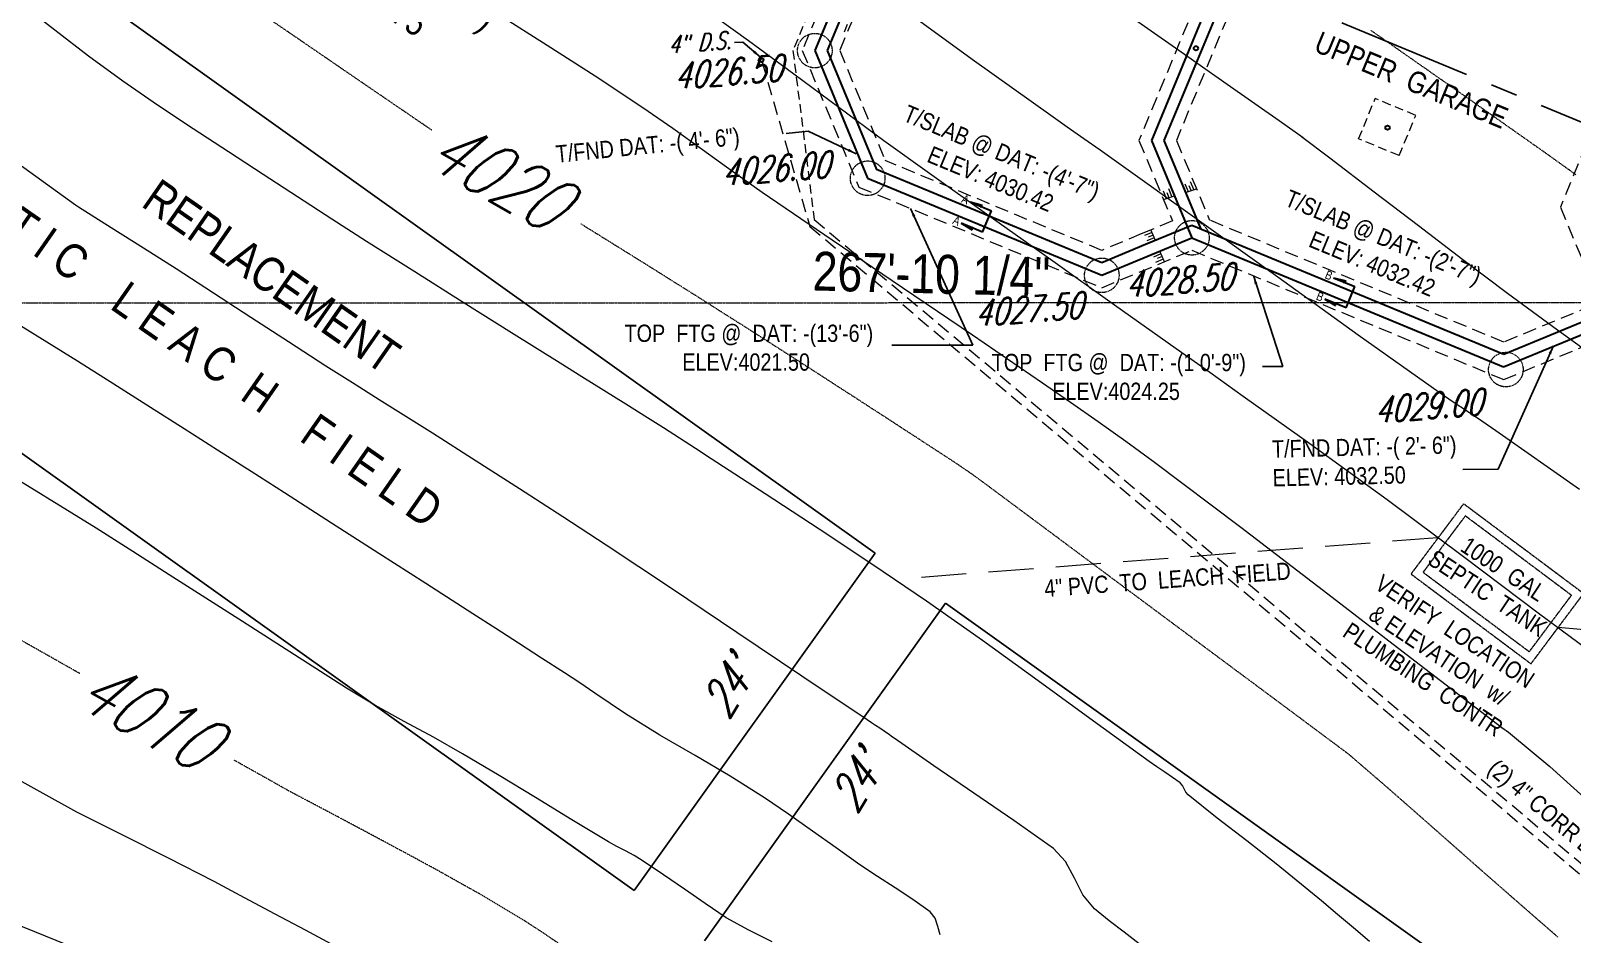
# Model space of a CAD drawing. Header units: inches. Extents: x 2775 to 17527, y 515 to 14737.
# Drawn here: x 6901 to 7971, y 2629 to 3257 of the extents above; entities that cross this region are included whole.
import ezdxf
from ezdxf.enums import TextEntityAlignment as Align

# ---------------------------------------------------------------- set-up
doc = ezdxf.new("R2010")
doc.units = ezdxf.units.IN
doc.header["$LTSCALE"] = 0.5
doc.header["$MEASUREMENT"] = 0
doc.header["$PDMODE"] = 1
for name, pattern in [('CENTER', [2, 1.25, -0.25, 0.25, -0.25]), ('HIDDEN', [0.375, 0.25, -0.125]), ('PHANTOM', [2.5, 1.25, -0.25, 0.25, -0.25, 0.25, -0.25])]:
    doc.linetypes.add(name, pattern=pattern)
doc.layers.get('Defpoints').update_dxf_attribs({"linetype": 'CONTINUOUS'})
for name, color, linetype, lineweight in [('ARCHENT RD', 3, 'CENTER', 20), ('FOOTING', 7, 'HIDDEN', 20), ('FOOTING TEXT', 7, 'CONTINUOUS', 9), ('FOOTING TILE', 3, 'HIDDEN', 20), ('FOUNDATION', 7, 'CONTINUOUS', 30), ('LAYOUT', 6, 'CENTER', 25), ('Object', 4, 'CONTINUOUS', 30), ('V-BNDY', 3, 'PHANTOM', 40), ('VX-TOPO-MAJR', 1, 'HIDDEN', 20), ('VX-TOPO-MINR', 7, 'CONTINUOUS', 5)]:
    doc.layers.add(name, color=color, linetype=linetype, lineweight=lineweight)
for name, color, linetype in [('FOUNDATION TEXT', 7, 'CONTINUOUS'), ('LLFOUND', 7, 'CONTINUOUS'), ('LLMASONRY', 12, 'CONTINUOUS'), ('SEPTIC', 7, 'CONTINUOUS'), ('STEEL', 5, 'CONTINUOUS'), ('TEXT', 7, 'CONTINUOUS')]:
    doc.layers.add(name, color=color, linetype=linetype)
doc.styles.add('ARCHENT', font='technical.ttf', dxfattribs={"height": 6})
doc.styles.add('ARCHENTLTD', font='technical.ttf', dxfattribs={"height": 6})
doc.styles.add('BEI', font='romans.shx', dxfattribs={"width": 0.75})
doc.styles.add('EXIST', font='romans.shx', dxfattribs={"width": 0.75, "oblique": 20, "height": 12})
doc.dimstyles.new('ARCHENTLTD', dxfattribs={"dimtxt": 12, "dimasz": 6, "dimexe": 9, "dimexo": 3, "dimgap": 1, "dimtad": 0, "dimdec": 3, "dimzin": 1, "dimdsep": 46, "dimlunit": 4, "dimtxsty": 'ARCHENT', "dimcen": 6, "dimadec": 3, "dimazin": 0, "dimtfac": 1, "dimtdec": 3, "dimtofl": 0, "dimtmove": 0, "dimatfit": 3, "dimfxl": 1, "dimfrac": 2, "dimtolj": 1, "dimtzin": 0, "dimarcsym": 0})
doc.dimstyles.get("Standard").update_dxf_attribs({"dimscale": 50, "dimtxt": 0.18, "dimasz": 0.18, "dimexe": 0.18, "dimexo": 0.0625, "dimgap": 0.09, "dimtad": 0, "dimtoh": 1, "dimzin": 0, "dimdsep": 46, "dimtxsty": 'BEI', "dimcen": 0.09, "dimclrd": 256, "dimclre": 256, "dimclrt": 256, "dimadec": 1, "dimazin": 0, "dimtfac": 1, "dimtofl": 0, "dimtmove": 0, "dimatfit": 3, "dimfxl": 1, "dimtolj": 1, "dimtzin": 0, "dimlwd": -1, "dimlwe": -1, "dimarcsym": 0})

# ---------------------------------------------------------------- blocks, each defined once
blk = doc.blocks.new('*D20')
at = {"layer": 'Defpoints', "color": 0, "lineweight": 20, "ltscale": 50}
for p in [(6836, 3664.7, -44590.3), (10029.3, 3306.1, -44590.3), (8945.5, 2814.6), (10029.3, 2344.7, -44590.3), (7516.4, 2264.2, -44590.3)]:
    blk.add_point(p, dxfattribs=at)
at = {"layer": 'LAYOUT', "ltscale": 50}
for start, end in [(9.2836, 15.9025), (344.1589, 350.7778)]:
    blk.add_arc((8868.2, 2824.7), 78, start, end, dxfattribs=at)
at = {"layer": 'LAYOUT', "lineweight": 20, "ltscale": 50}
for points in [[(8941.8, 2845.6), (8944.6, 2846.5), (8940.2, 2854.5)], [(8944.6, 2802.9), (8941.8, 2803.9), (8940.2, 2794.9)]]:
    blk.add_solid(points, dxfattribs=at)
at = {"layer": 'LAYOUT', "color": 6, "ltscale": 50, "insert": (8946.2, 2824.7), "char_height": 6.25, "attachment_point": 5, "rotation": 270.0307, "style": 'BEI'}
blk.add_mtext('\\A1;45.0°', dxfattribs=at)
blk = doc.blocks.new('*D21')
at = {"layer": 'Defpoints', "color": 0, "lineweight": 20, "ltscale": 50}
for p in [(8868.2, 3932, -44590.3), (10029.6, 3306.2, -44590.3), (8923.4, 2879.8), (7516.6, 2264.3, -44590.3), (8868.5, 2086, -44590.3)]:
    blk.add_point(p, dxfattribs=at)
at = {"layer": 'LAYOUT', "ltscale": 50}
for start, end in [(65.4639, 83.3705), (29.1593, 47.0659)]:
    blk.add_arc((8868.4, 2824.8), 77.7, start, end, dxfattribs=at)
at = {"layer": 'LAYOUT', "lineweight": 20, "ltscale": 50}
for points in [[(8877.3, 2900.5), (8877.5, 2903.5), (8868.4, 2902.5)], [(8937.6, 2863.3), (8934.9, 2862), (8940.2, 2854.5)]]:
    blk.add_solid(points, dxfattribs=at)
at = {"layer": 'LAYOUT', "color": 6, "lineweight": 9, "ltscale": 50, "insert": (8911.6, 2889.4), "char_height": 6.25, "attachment_point": 5, "rotation": 326.2649, "style": 'BEI'}
blk.add_mtext('\\A1;67.5°', dxfattribs=at)

msp = doc.modelspace()

# ---------------------------------------------------------------- linework, layer by layer
at = {"layer": 'ARCHENT RD'}
for centre in [(7445.5413, 3242.9974), (7482.2279, 3154.3668), (7707.3845, 3113.0061), (7644.8251, 3086.9769), (7925.4144, 3021.4969)]:
    msp.add_circle(centre, 12.0002, dxfattribs=at)
at = {"layer": 'FOOTING', "ltscale": 75}
for p, q in [((7536.4926, 3420.8042), (7462.8217, 3243.0822)), ((7758.3489, 3392.1973), (7670.6475, 3180.6136)), ((7780.5197, 3383.0074), (7696.6313, 3180.6227)), ((7452.2419, 3280.2342), (7436.8452, 3243.0914)), ((7467.9222, 3261.1131), (7465.8215, 3255.7888)), ((7436.8452, 3243.0889), (7476.103, 3148.2465)), ((7462.8217, 3243.0847), (7494.4739, 3166.6165)), ((8007.7977, 3242.4946), (7963.2672, 3134.3933)), ((7670.6475, 3180.6014), (7693.8591, 3124.7074)), ((7696.6313, 3180.6227), (7719.6824, 3125.2346)), ((7644.8299, 3104.2949), (7494.4724, 3166.6181)), ((7476.1048, 3148.2447), (7644.8221, 3078.3182)), ((7693.392, 3141.6087), (7691.2722, 3146.9254)), ((7704.9195, 3145.0116), (7702.7997, 3150.3283)), ((7703.0182, 3144.455), (7710.5661, 3147.0349)), ((7706.7773, 3145.7523), (7705.3982, 3149.2112)), ((7708.6351, 3146.493), (7706.5153, 3151.8097)), ((7689.6764, 3140.1272), (7687.5566, 3145.444)), ((7687.7175, 3139.4964), (7695.3097, 3142.0914)), ((7691.5342, 3140.8679), (7690.1551, 3144.3269)), ((7963.2672, 3134.3933), (7981.5581, 3090.3243)), ((7672.1988, 3115.693), (7644.8111, 3104.2949)), ((7693.8591, 3124.7074), (7672.1988, 3115.693)), ((7679.702, 3116.7241), (7674.3998, 3114.5681)), ((7680.5489, 3114.8303), (7677.0994, 3113.4277)), ((7682.104, 3111.1501), (7678.8995, 3118.4547)), ((7923.9642, 3040.5538), (7719.6824, 3125.2346)), ((7644.8399, 3078.3182), (7707.3993, 3104.3474)), ((7681.3023, 3112.9776), (7676.0001, 3110.8217)), ((7707.3813, 3104.3474), (7923.9556, 3014.5773)), ((7685.8984, 3101.8621), (7680.6414, 3099.5982)), ((7687.4805, 3098.1882), (7682.2235, 3095.9244)), ((7686.6894, 3100.0251), (7683.2693, 3098.5523)), ((7688.3298, 3096.3198), (7685.1065, 3103.6673)), ((7923.9564, 3014.5773), (8093.3629, 3084.6673)), ((8024.1419, 3082.021), (7923.962, 3040.5538))]:
    msp.add_line(p, q, dxfattribs=at)
at = {"layer": 'FOOTING', "ltscale": 50}
for p, q in [((7823.1237, 3181.7205), (7834.6998, 3209.6678)), ((7862.8782, 3197.996), (7834.6998, 3209.6678)), ((7851.302, 3170.0486), (7862.8782, 3197.996)), ((7851.302, 3170.0486), (7823.1237, 3181.7205))]:
    msp.add_line(p, q, dxfattribs=at)
at = {"layer": 'FOOTING TEXT', "linetype": 'Continuous', "lineweight": 30, "ltscale": 25}
for p, q in [((7553.332, 3137.8836), (7568.118, 3131.762)), ((7553.332, 3137.8836), (7561.8093, 3135.7546)), ((7561.8093, 3135.7546), (7560.1038, 3134.3249)), ((7561.9964, 3116.9761), (7568.118, 3131.762)), ((7561.9964, 3116.9761), (7547.2105, 3123.0977)), ((7547.2115, 3123.0835), (7554.7163, 3118.6032)), ((7554.7163, 3118.6032), (7554.5188, 3120.8198)), ((7805.7439, 3085.2222), (7820.5298, 3079.1006)), ((7805.7439, 3085.2222), (7814.2212, 3083.0932)), ((7814.2212, 3083.0932), (7812.5157, 3081.6636)), ((7814.4082, 3064.3147), (7820.5298, 3079.1006)), ((7814.4082, 3064.3147), (7799.6223, 3070.4363)), ((7799.6233, 3070.4222), (7807.1282, 3065.9418)), ((7807.1282, 3065.9418), (7806.9306, 3068.1584))]:
    msp.add_line(p, q, dxfattribs=at)
at = {"layer": 'FOOTING TILE', "ltscale": 50}
for p, q in [((7444.4017, 3276.9891), (7430.3503, 3243.0918)), ((7430.3503, 3243.0918), (7445.0586, 3125.7894))]:
    msp.add_line(p, q, dxfattribs=at)
at = {"layer": 'FOOTING TILE', "ltscale": 75}
msp.add_line((7445.0586, 3125.7894), (8626.5406, 2133.9509), dxfattribs=at)
at = {"layer": 'FOOTING TILE', "ltscale": 250}
for p, q in [((7877.8431, 2904.6456), (7511.8208, 2876.6172)), ((8553.285, 2791.608), (7961.6672, 2842.362))]:
    msp.add_line(p, q, dxfattribs=at)
at = {"layer": 'FOUNDATION', "ltscale": 75}
for p, q in [((7524.2495, 3433.0523), (7445.5038, 3243.0879)), ((7530.3708, 3426.9277), (7454.163, 3243.0857)), ((7776.1927, 3393.461), (7687.9687, 3180.6165)), ((7445.5038, 3243.0879), (7482.2279, 3154.3668)), ((7454.163, 3243.0857), (7488.349, 3160.4962)), ((7679.3061, 3180.6104), (7707.3814, 3113.0048)), ((7687.9687, 3180.6165), (7713.5693, 3119.1025)), ((7644.8267, 3095.6362), (7488.349, 3160.4962)), ((7482.2279, 3154.3668), (7644.8251, 3086.9769)), ((7707.3783, 3121.6687), (7675.2726, 3108.3071)), ((7923.961, 3031.8952), (7707.3783, 3121.6687)), ((7644.8251, 3086.9769), (7707.3845, 3113.0061)), ((7675.2726, 3108.3071), (7644.8267, 3095.6362)), ((7707.3845, 3113.0061), (7923.7324, 3023.3299)), ((7923.724, 3023.3264), (8093.0101, 3093.4741)), ((8034.5933, 3077.6889), (7923.961, 3031.8952))]:
    msp.add_line(p, q, dxfattribs=at)
at = {"layer": 'FOUNDATION', "ltscale": 50}
msp.add_line((7771.8441, 3403.8624), (7679.3061, 3180.6104), dxfattribs=at)
at = {"layer": 'LAYOUT', "color": 6, "ltscale": 150}
for p, q in [((8868.1903, 2824.6876), (6932.6817, 3626.0485)), ((8868.1903, 2824.6869), (6932.6817, 3626.0479))]:
    msp.add_line(p, q, dxfattribs=at)
at = {"layer": 'LLFOUND', "color": 3, "linetype": 'HIDDEN', "ltscale": 0.5}
for p, q in [((7896.0909, 2928.322), (7859.5485, 2879.4775)), ((7979.3668, 2866.0203), (7896.0909, 2928.322)), ((7897.301, 2919.9233), (7867.9473, 2880.6875)), ((7970.9681, 2864.8102), (7897.301, 2919.9233)), ((7859.5485, 2879.4775), (7942.8245, 2817.1757)), ((7867.9473, 2880.6875), (7941.6144, 2825.5745)), ((7941.6144, 2825.5745), (7970.9681, 2864.8102)), ((7942.8245, 2817.1757), (7979.3668, 2866.0203))]:
    msp.add_line(p, q, dxfattribs=at)
at = {"layer": 'LLMASONRY', "color": 7, "linetype": 'Continuous', "lineweight": 30, "ltscale": 100}
msp.add_lwpolyline([(7410.1802, 3237.1697), (7409.0223, 3234.6895), (7406.3793, 3235.9234), (7407.5372, 3238.4036)], close=True, dxfattribs=at)
at = {"layer": 'Object', "color": 7, "linetype": 'HIDDEN', "lineweight": 20, "ltscale": 75}
for p, q in [((7409.0223, 3234.6895), (7442.0767, 3120.9117)), ((7442.0767, 3120.9117), (8621.104, 2129.2092))]:
    msp.add_line(p, q, dxfattribs=at)
at = {"layer": 'SEPTIC', "color": 7, "ltscale": 10}
for p, q in [((6666.9845, 3479.7498), (7487.4044, 2894.0482)), ((6499.647, 3245.3523), (7320.0669, 2659.6507)), ((7536.2372, 2859.1863), (8356.6571, 2273.4847))]:
    msp.add_line(p, q, dxfattribs=at)
at = {"layer": 'SEPTIC', "ltscale": 75}
for p, q in [((7487.4044, 2894.0482), (7320.0669, 2659.6507)), ((7536.2372, 2859.1863), (7368.8998, 2624.7888))]:
    msp.add_line(p, q, dxfattribs=at)
at = {"layer": 'STEEL', "lineweight": 30, "ltscale": 75}
for centre in [(7710.2306, 3244.6777), (7843.2396, 3189.4932)]:
    msp.add_circle(centre, 1.5, dxfattribs=at)
at = {"layer": 'V-BNDY', "color": 1, "lineweight": 20, "ltscale": 1.5}
msp.add_line((5667.9391, 3067.7097), (10029.3272, 3068.3205), dxfattribs=at)
at = {"layer": 'VX-TOPO-MAJR'}
for points in [[(7179.4872, 3187.7722), (7136.9357, 3216.8423), (7110.5899, 3234.8737), (7084.251, 3252.9146), (7057.9043, 3270.9439), (7036.196, 3285.7653), (7014.4783, 3300.5729), (6992.762, 3315.3834), (6971.0579, 3330.2136), (6960.7893, 3337.559), (6950.7722, 3345.2488), (6940.9188, 3353.1623), (6859.1713, 3422.8388)], [(7974.1135, 3156.7146), (7966.99, 3161.8281), (7959.8703, 3166.947), (7952.7325, 3172.0399), (7892.23, 3214.6589), (7831.588, 3257.082)], [(7961.5379, 2627.3949), (7952.0826, 2635.6259), (7942.628, 2643.8579), (7933.1752, 2652.0918), (7911.2227, 2671.31), (7889.3279, 2690.594), (7867.4417, 2709.8881), (7845.5151, 2729.1366), (7840.2171, 2733.7446), (7834.9004, 2738.3308), (7829.5737, 2742.9056), (7824.2457, 2747.4792), (7821.8129, 2749.5948), (7819.38, 2751.7113), (7816.9125, 2753.7847), (7814.3761, 2755.771), (7784.2202, 2778.2446), (7754.0383, 2800.6808), (7723.8478, 2823.1042), (7693.6659, 2845.5395), (7660.4047, 2870.2981), (7627.1485, 2895.0633), (7593.8888, 2919.8244), (7560.6175, 2944.5708), (7553.8601, 2949.4408), (7546.9878, 2954.1499), (7540.0423, 2958.7544), (7533.0652, 2963.311), (7489.5045, 2991.6496), (7445.8683, 3019.8604), (7402.129, 3047.9069), (7358.2589, 3075.7522), (7326.5241, 3095.6368), (7294.7133, 3115.3984), (7283.1042, 3122.6103)], [(6932.2344, 2812.0577), (6830.5783, 2869.6319)], [(6935.0883, 2810.455), (6932.2344, 2812.0577)], [(7269.3897, 2621.7731), (7256.841, 2630.3526), (7244.0748, 2638.6249), (7212.5321, 2657.5015), (7180.4755, 2675.4478), (7148.1278, 2692.8696), (7115.7119, 2710.1733), (7115.5116, 2710.2808), (7115.3112, 2710.3881), (7115.1106, 2710.4947), (7114.9094, 2710.6004), (7114.7938, 2710.6596), (7114.6777, 2710.7177), (7114.5616, 2710.7759), (7114.446, 2710.8352), (7081.5901, 2728.1825), (7042.2576, 2750.2708)], [(7269.3897, 2621.7731), (7256.841, 2630.3526), (7244.0748, 2638.6249), (7212.5321, 2657.5015), (7180.4755, 2675.4478), (7148.1278, 2692.8696), (7115.7119, 2710.1733), (7115.5116, 2710.2808), (7115.3112, 2710.3881), (7115.1106, 2710.4947), (7114.9094, 2710.6004), (7114.7938, 2710.6596), (7114.6777, 2710.7177), (7114.5616, 2710.7759), (7114.446, 2710.8352), (7081.5901, 2728.1825)]]:
    msp.add_lwpolyline(points, dxfattribs=at)
at = {"layer": 'VX-TOPO-MINR'}
for points in [[(7830.7887, 2624.3887), (7819.6842, 2633.8249), (7808.5249, 2643.1961), (7797.3408, 2652.5367), (7786.1618, 2661.8813), (7766.0019, 2678.2145), (7745.5019, 2694.1387), (7724.9817, 2710.0302), (7704.7613, 2726.2651), (7703.2051, 2728.1533), (7702.0475, 2730.4098), (7700.8647, 2732.6354), (7699.2331, 2734.4307), (7693.8958, 2738.1914), (7688.4988, 2741.8646), (7683.0982, 2745.5306), (7677.7503, 2749.2699), (7639.1582, 2777.2575), (7600.6751, 2805.4148), (7562.0372, 2833.3613), (7522.9811, 2860.717), (7485.8991, 2885.8205), (7448.6051, 2910.6014), (7411.1551, 2935.1466), (7373.6052, 2959.5428), (7362.5783, 2966.695), (7351.5464, 2973.8382), (7340.4905, 2980.9435), (7329.3919, 2987.9823), (7314.2171, 2997.4826), (7299.0192, 3006.9453), (7283.8184, 3016.4033), (7268.635, 3025.8893), (7235.0092, 3047.0002), (7201.4062, 3068.147), (7167.8248, 3089.3286), (7134.2636, 3110.544), (7110.2042, 3125.9042), (7086.2427, 3141.4152), (7062.3386, 3157.0173), (7038.4516, 3172.6505), (7013.7692, 3188.7665), (6989.1826, 3205.0297), (6964.8913, 3221.714), (6941.0946, 3239.0934), (6894.2925, 3275.3616)], [(7226.1103, 3268.0051), (7259.623, 3246.7941), (7293.0727, 3225.4911), (7326.1361, 3203.6053), (7346.989, 3189.0531), (7367.6469, 3174.2199), (7388.2869, 3159.3614), (7409.0862, 3144.7336), (7457.6663, 3111.5365), (7506.4005, 3078.5596), (7555.1302, 3045.5719), (7603.6967, 3012.3423), (7623.0583, 2998.939), (7642.352, 2985.4396), (7661.5325, 2971.7808), (7680.5547, 2957.8996), (7741.4282, 2912.1343), (7801.843, 2865.7716), (7862.1311, 2819.2501), (7922.6244, 2773.0081), (7924.146, 2771.8724), (7925.6765, 2770.748), (7927.2054, 2769.6215), (7928.7226, 2768.4793), (7955.9787, 2745.9527), (7982.2137, 2722.1782)], [(8001.9778, 2812.2466), (7948.8159, 2851.6567), (7895.9338, 2891.456), (7842.9228, 2931.0793), (7789.3741, 2969.961), (7766.1724, 2986.4403), (7742.9703, 3002.919), (7719.7679, 3019.3973), (7696.5653, 3035.8753), (7653.7129, 3066.3065), (7610.8599, 3096.7369), (7568.0071, 3127.1675), (7525.1555, 3157.5998), (7493.5736, 3180.3833), (7462.2207, 3203.4844), (7430.9352, 3226.6781), (7399.5555, 3249.7394), (7365.91, 3273.8195)], [(7976.4962, 2938.2182), (7918.5206, 2978.9865), (7908.6722, 2985.6675), (7898.7706, 2992.2724), (7888.8858, 2998.9019), (7879.0878, 3005.6567), (7822.9671, 3045.5061), (7767.0508, 3085.6448), (7711.1652, 3125.826), (7655.1366, 3165.8026), (7643.7313, 3173.8366), (7632.2998, 3181.8338), (7620.8693, 3189.8334), (7609.4674, 3197.8749), (7556.5126, 3235.694), (7503.8916, 3273.9767)], [(7784.6361, 3182.5154), (7767.9807, 3194.2478), (7731.9439, 3219.4579), (7695.9106, 3244.6758), (7659.9672, 3270.0256)], [(6932.2344, 3135.6457), (6835.1467, 3205.4733)], [(7996.2439, 3023.7353), (7961.2473, 3048.772), (7926.5776, 3074.252), (7895.6374, 3097.659), (7864.8172, 3121.2255), (7834.0151, 3144.8153), (7803.1289, 3168.2924), (7783.4621, 3183.0547)], [(7670.7384, 2622.7282), (7660.3113, 2630.7241), (7649.8693, 2638.6969), (7639.6925, 2646.9627), (7631.7554, 2656.7745), (7625.7824, 2668.3911), (7619.6441, 2679.8107), (7611.2109, 2689.0319), (7583.7131, 2708.4073), (7555.9071, 2727.3319), (7528.0828, 2746.2195), (7500.5303, 2765.4842), (7498.8038, 2766.7397), (7497.0833, 2768.0045), (7495.3538, 2769.2566), (7493.6003, 2770.4744), (7490.6917, 2772.4159), (7487.7718, 2774.3405), (7484.8497, 2776.2615), (7481.9342, 2778.1925), (7436.61, 2808.5453), (7391.3386, 2838.9787), (7346.0343, 2869.3644), (7300.6113, 2899.5738), (7270.6396, 2919.217), (7240.5441, 2938.669), (7210.3643, 2957.9905), (7180.1396, 2977.2423), (7161.6343, 2988.9314), (7143.086, 3000.5524), (7124.5456, 3012.1853), (7106.0638, 3023.9104), (7080.0005, 3040.6938), (7054.0012, 3057.577), (7028.0204, 3074.4887), (7002.0128, 3091.3574), (6979.4492, 3105.7376), (6956.7915, 3119.9698), (6934.1659, 3134.2576), (6932.2344, 3135.6457)], [(7532.5374, 2628.9024), (7531.0413, 2634.8687), (7529.1042, 2640.4883), (7525.5816, 2644.9415), (7513.6052, 2653.5502), (7501.3606, 2661.6077), (7489.0546, 2669.5073), (7476.8942, 2677.6421), (7460.3333, 2689.3138), (7443.8124, 2701.0567), (7427.2372, 2712.7256), (7410.5134, 2724.1756), (7386.6879, 2739.2309), (7362.3482, 2753.4787), (7337.9688, 2767.6646), (7314.0242, 2782.5342), (7303.405, 2789.6094), (7292.8405, 2796.7695), (7282.2633, 2803.9109), (7271.6059, 2810.9299), (7255.7369, 2821.179), (7239.8652, 2831.4242), (7223.9864, 2841.6584), (7208.0961, 2851.8748), (7175.3912, 2872.8762), (7142.6866, 2893.878), (7109.973, 2914.8656), (7077.2411, 2935.8249), (7054.0099, 2950.6683), (7030.7698, 2965.4978), (7007.5261, 2980.3214), (6984.2836, 2995.1471), (6958.86, 3011.3191), (6933.4137, 3027.455), (6874.3163, 3063.863)], [(7415.9815, 2624.212), (7399.6242, 2632.1133), (7384.0527, 2640.7906), (7369.4945, 2650.7515), (7354.958, 2660.7484), (7340.3872, 2670.6984), (7325.7262, 2680.5188), (7319.9857, 2684.0069), (7314.0708, 2687.2052), (7308.1127, 2690.3326), (7302.2427, 2693.6084), (7276.8858, 2708.8249), (7251.629, 2724.2206), (7226.362, 2739.5999), (7200.9744, 2754.7669), (7180.7937, 2766.1513), (7160.3947, 2777.1681), (7140.0982, 2788.3553), (7120.2248, 2800.251), (7102.1538, 2811.7941), (7084.1169, 2823.3893), (7066.0863, 2834.9939), (7048.0342, 2846.5649), (7022.6411, 2862.7795), (6997.2463, 2878.9917), (6971.8479, 2895.1982), (6946.4441, 2911.396), (6875.7225, 2954.8873)], [(7112.9674, 2620.9087), (7091.8274, 2632.1596), (7070.6875, 2643.4106), (7049.5475, 2654.6615), (7028.4076, 2665.9125), (6996.809, 2682.282), (6964.9794, 2698.2053), (6933.1163, 2714.0669), (6880.07, 2743.5092)], [(6887.7704, 2637.7727), (6941.7494, 2615.8189)]]:
    msp.add_lwpolyline(points, dxfattribs=at)

# ---------------------------------------------------------------- texts
at = {"layer": 'FOOTING TEXT', "ltscale": 50, "char_height": 12, "attachment_point": 5, "style": 'ARCHENT'}
for s, insert in [(' TOP  FTG @  DAT: -(13\'-6") \\PELEV:4021.50', (7397.8326, 3036.6401)), (' TOP  FTG @  DAT: -(1 0\'-9") \\PELEV:4024.25', (7654.7208, 3016.3237))]:
    msp.add_mtext(s, dxfattribs=dict(at, insert=insert))
at = {"layer": 'FOUNDATION TEXT', "ltscale": 50, "attachment_point": 5, "style": 'ARCHENT'}
for s, insert, char_height, rotation in [('UPPER  GARAGE', (7859.7858, 3222.4856), 15, 337.5), ('T/SLAB @ DAT: -(4\'-7")\\PELEV: 4030.42', (7571.4182, 3163.0591), 12, 337.5), ('A', (7550.0975, 3139.6567), 6, 337.51939), ('T/SLAB @ DAT: -(2\'-7")\\PELEV: 4032.42', (7836.4494, 3104.1918), 12, 337.5), ('A', (7543.9759, 3124.8708), 6, 337.51939), ('B', (7802.5094, 3086.9953), 6, 337.51939), ('B', (7796.3878, 3072.2094), 6, 337.51939)]:
    msp.add_mtext(s, dxfattribs=dict(at, insert=insert, char_height=char_height, rotation=rotation))
at = {"layer": 'FOUNDATION TEXT', "insert": (7257.4776, 3176.2937), "char_height": 12, "attachment_point": 1, "rotation": 5.5975, "style": 'ARCHENT'}
msp.add_mtext('  T/FND DAT: -( 4\'- 6")', dxfattribs=at)
at = {"layer": 'FOUNDATION TEXT', "lineweight": 9, "insert": (7762.8507, 2972.3188), "char_height": 12, "attachment_point": 1, "rotation": 1.3015268, "style": 'ARCHENT'}
msp.add_mtext('T/FND DAT: -( 2\'- 6")\\PELEV: 4032.50', dxfattribs=at)
at = {"layer": 'TEXT', "style": 'EXIST', "oblique": 20, "width": 0.75}
for s, p in [('4020', (7225.5779, 3157.1214, 3530.467)), ('4010', (6982.4714, 2782.2335, 3530.467)), ('4010', (6982.4714, 2782.2335, 3530.467))]:
    msp.add_text(s, height=38.40068, rotation=330.6795479, dxfattribs=at).set_placement(p, align=Align.MIDDLE_CENTER)
at = {"layer": 'TEXT', "color": 3, "char_height": 18}
for s, insert, attachment_point, rotation, style in [('\\PDOG  RUN\\P4" PAD @ DAT:\'-(5\'-3")\\PELEV: 4029.75\\P ', (7133.7359, 3323.1232), 5, 325.4533333, 'ARCHENTLTD'), ('4026.50', (7346.8331, 3234.2975), 1, 4.3672222, 'EXIST'), ('4026.00', (7379.7938, 3167.2829), 1, 4.3672222, 'EXIST'), ('4028.50', (7660.2315, 3089.6312), 1, 4.3672222, 'EXIST'), ('4027.50', (7555.5304, 3069.5298), 1, 4.3672222, 'EXIST'), ('4029.00', (7833.1128, 3002.4011), 1, 4.3672222, 'EXIST')]:
    msp.add_mtext(s, dxfattribs=dict(at, insert=insert, attachment_point=attachment_point, rotation=rotation, style=style))
at = {"layer": 'TEXT'}
for s, insert, char_height, attachment_point, rotation, style in [('4" D.S.', (7343.2553, 3252.9851), 12, 1, 4.3672222, 'EXIST'), ('S E P T I C    L E A C  H    F I E L D\\P  ', (7189.5016, 2930.2702), 24, 3, 325.1216667, 'ARCHENTLTD'), ('REPLACEMENT\\P  ', (7159.7813, 3037.2102), 24, 3, 325.1216667, 'ARCHENTLTD'), ('{\\H1.5x;267\'-10 1/4"}\\P  ', (7609.2065, 3099.3663), 18, 3, 358.5752778, 'ARCHENTLTD'), ('4" PVC  TO  LEACH  FIELD', (7690.4553, 2875.5912), 12, 5, 4.1139561, 'ARCHENT'), ("24'", (7364.9054, 2789.9442), 24, 1, 58.8438889, 'EXIST'), ("24'", (7454.1195, 2724.5693), 24, 1, 58.8438889, 'EXIST'), ('\\P\\P(2) 4" CORR DRAINS TO RUN OFF MAT\\P  ', (8139.1789, 2618.2285), 12, 3, 319.7520907, 'ARCHENTLTD')]:
    msp.add_mtext(s, dxfattribs=dict(at, insert=insert, char_height=char_height, attachment_point=attachment_point, rotation=rotation, style=style))
at = {"layer": 'TEXT', "char_height": 12, "width": 135.932492, "attachment_point": 5, "rotation": 326.5812171, "style": 'ARCHENT'}
for s, insert in [('1000  GAL\\PSEPTIC  TANK', (7918.1714, 2874.5289)), ('VERIFY  LOCATION\\P& ELEVATION  w/\\PPLUMBING  CONTR', (7878.9944, 2822.9686))]:
    msp.add_mtext(s, dxfattribs=dict(at, insert=insert))

# ---------------------------------------------------------------- dimensions: what is measured, and where the dimension line sits
at = {"layer": 'LAYOUT', "color": 6, "lineweight": 9, "ltscale": 150}
dim = msp.add_angular_dim_2l(base=(8923.3541, 2879.7513), line1=((8868.5364, 2085.9998, -44590.3909), (8868.2357, 3932.0218, -44590.3909)), line2=((10029.585, 3306.2382, -44590.3909), (7516.6132, 2264.2814, -44590.3909)), dimstyle='Standard', override={"dimtxt": 0.125, "dimclrd": 256, "dimclre": 256, "dimclrt": 6}, dxfattribs=at)
dim.commit()
dim.dimension.update_dxf_attribs({"geometry": '*D21', "text_midpoint": (8911.5764, 2889.4115, -0.0698)})
at = {"layer": 'LAYOUT', "color": 6, "ltscale": 150}
dim = msp.add_angular_dim_2l(base=(8945.4906, 2814.5571), line1=((10029.3272, 3306.1313, -44590.3909), (7516.3554, 2264.1745, -44590.3909)), line2=((10029.3272, 2344.6995, -44590.3909), (6835.9988, 3664.7484, -44590.3909)), dimstyle='Standard', override={"dimtxt": 0.125, "dimclrd": 256, "dimclre": 256, "dimclrt": 6}, dxfattribs=at)
dim.commit()
dim.dimension.update_dxf_attribs({"geometry": '*D20', "text_midpoint": (8946.1516, 2824.729, -0.0698)})

# ---------------------------------------------------------------- leaders
at = {"layer": 'FOOTING TEXT', "ltscale": 10}
for points in [[(7407.8363, 3238.4165), (7395.606, 3248.7696), (7389.8579, 3248.5715)], [(7511.9385, 3133.4397), (7555.2764, 3038.5674), (7499.0833, 3038.5674)], [(7750.0946, 3086.729), (7770.5372, 3023.6363), (7756.4647, 3023.5395)]]:
    msp.add_leader(points, dimstyle='ARCHENTLTD', override={"dimgap": 1, "dimtad": 0}, dxfattribs=at)
at = {"layer": 'FOUNDATION TEXT', "lineweight": 9, "ltscale": 10}
for points in [[(7474.3129, 3171.3886), (7440.9111, 3187.0628), (7425.7284, 3185.546)], [(7958.4546, 3038.0608), (7919.98, 2952.2405), (7895.5917, 2952.0892)]]:
    msp.add_leader(points, dimstyle='ARCHENTLTD', override={"dimgap": 1, "dimtad": 0}, dxfattribs=at)

doc.saveas('drawing.dxf')
